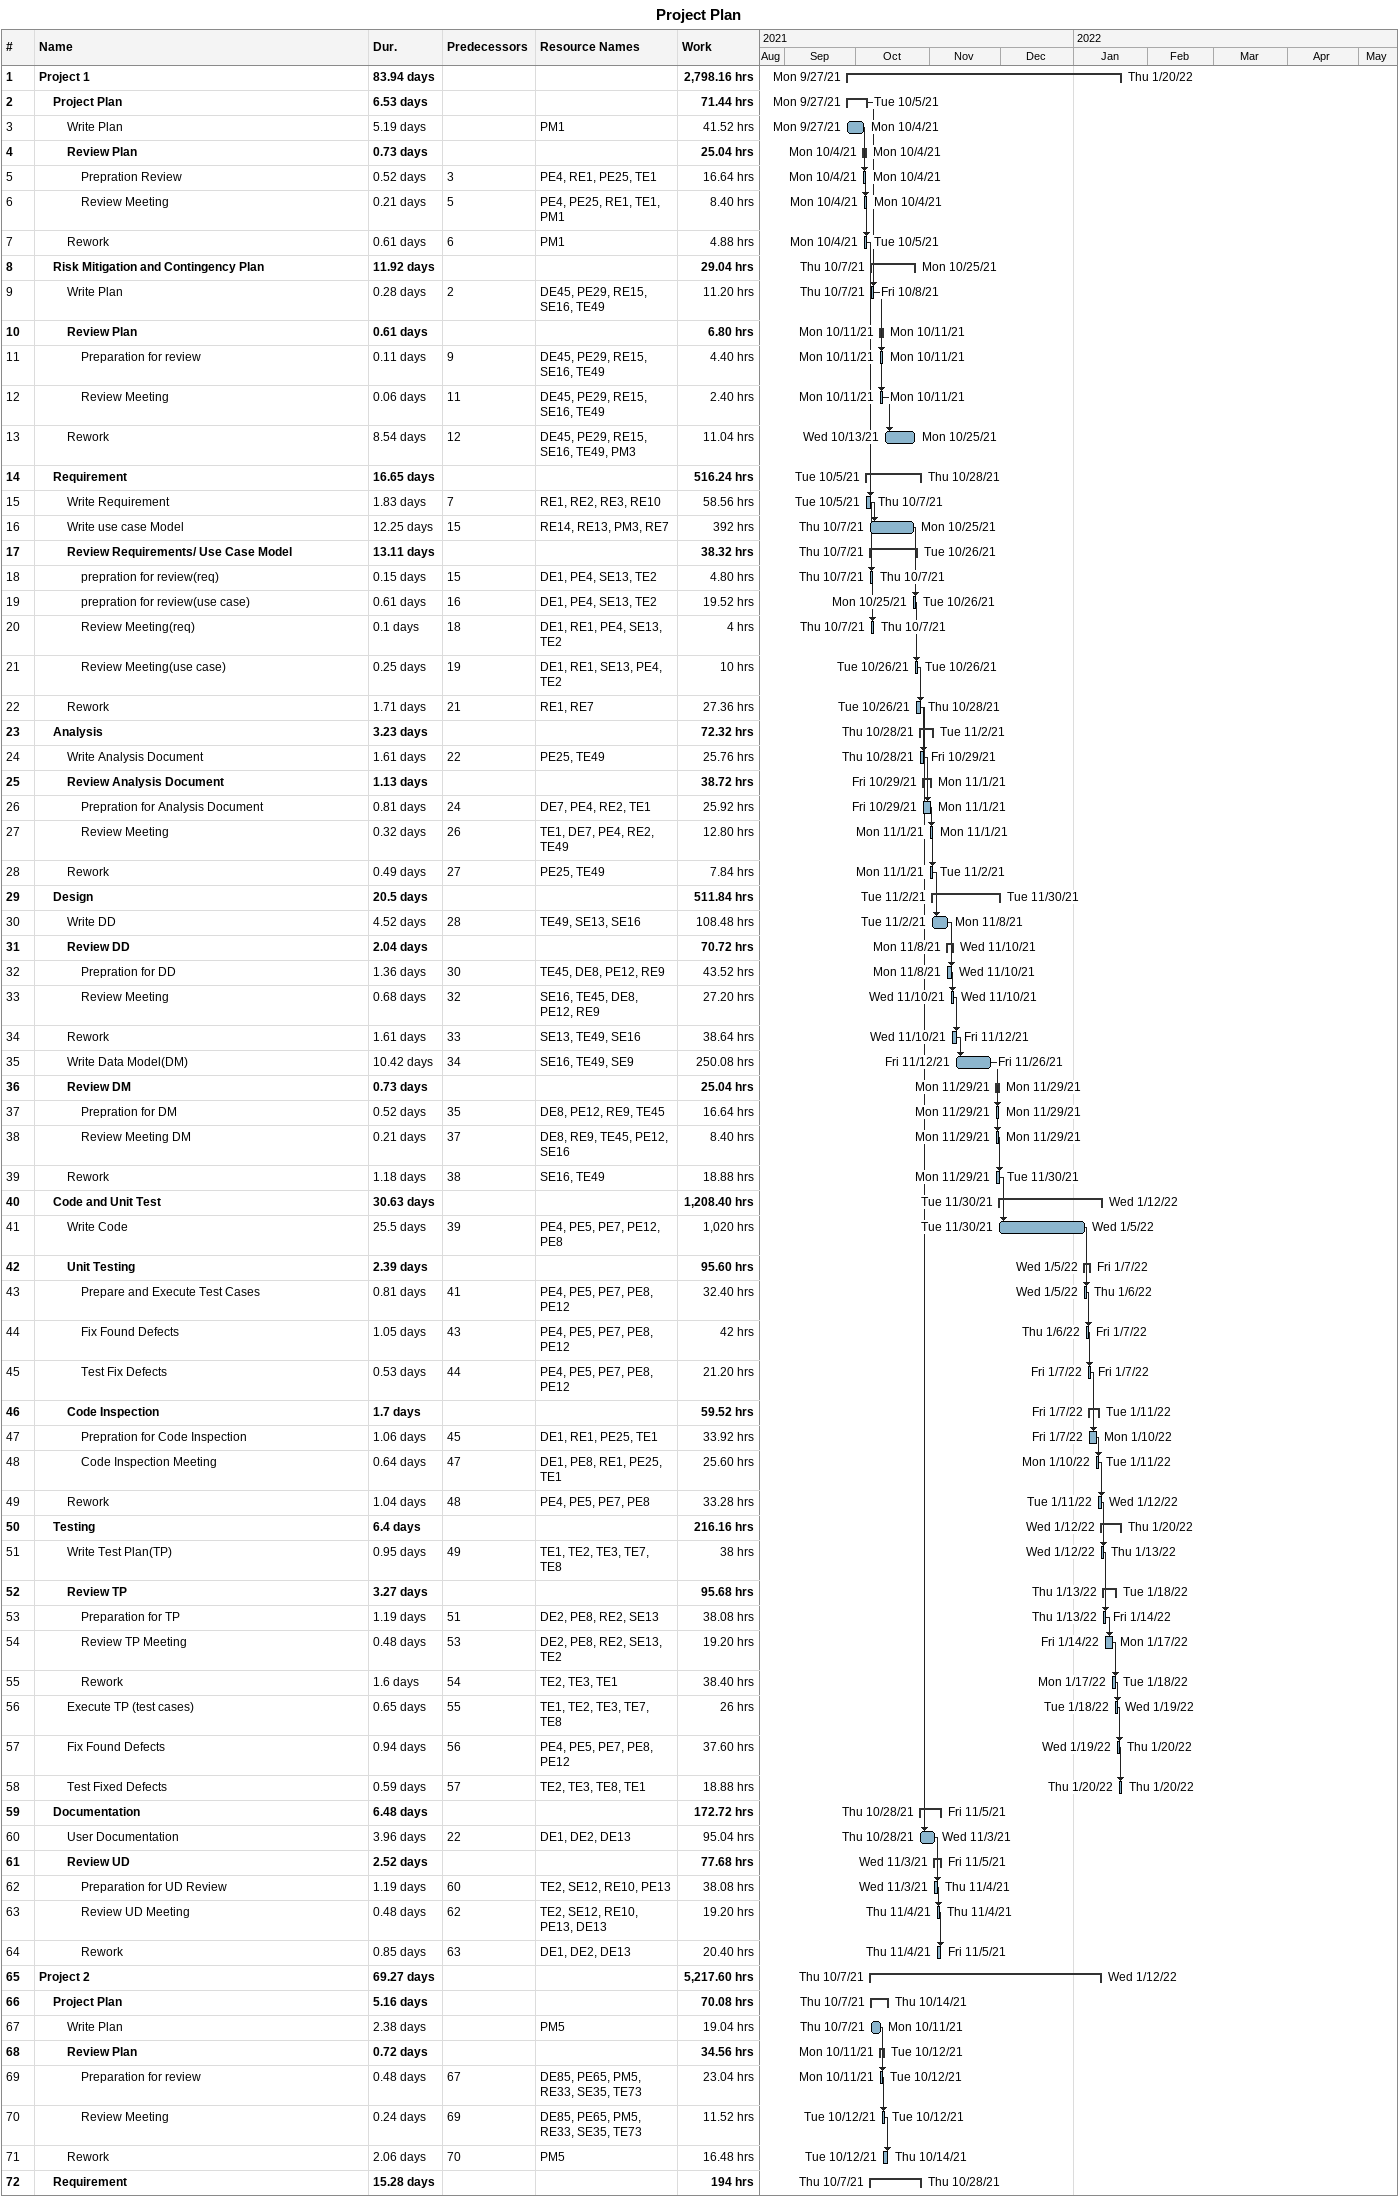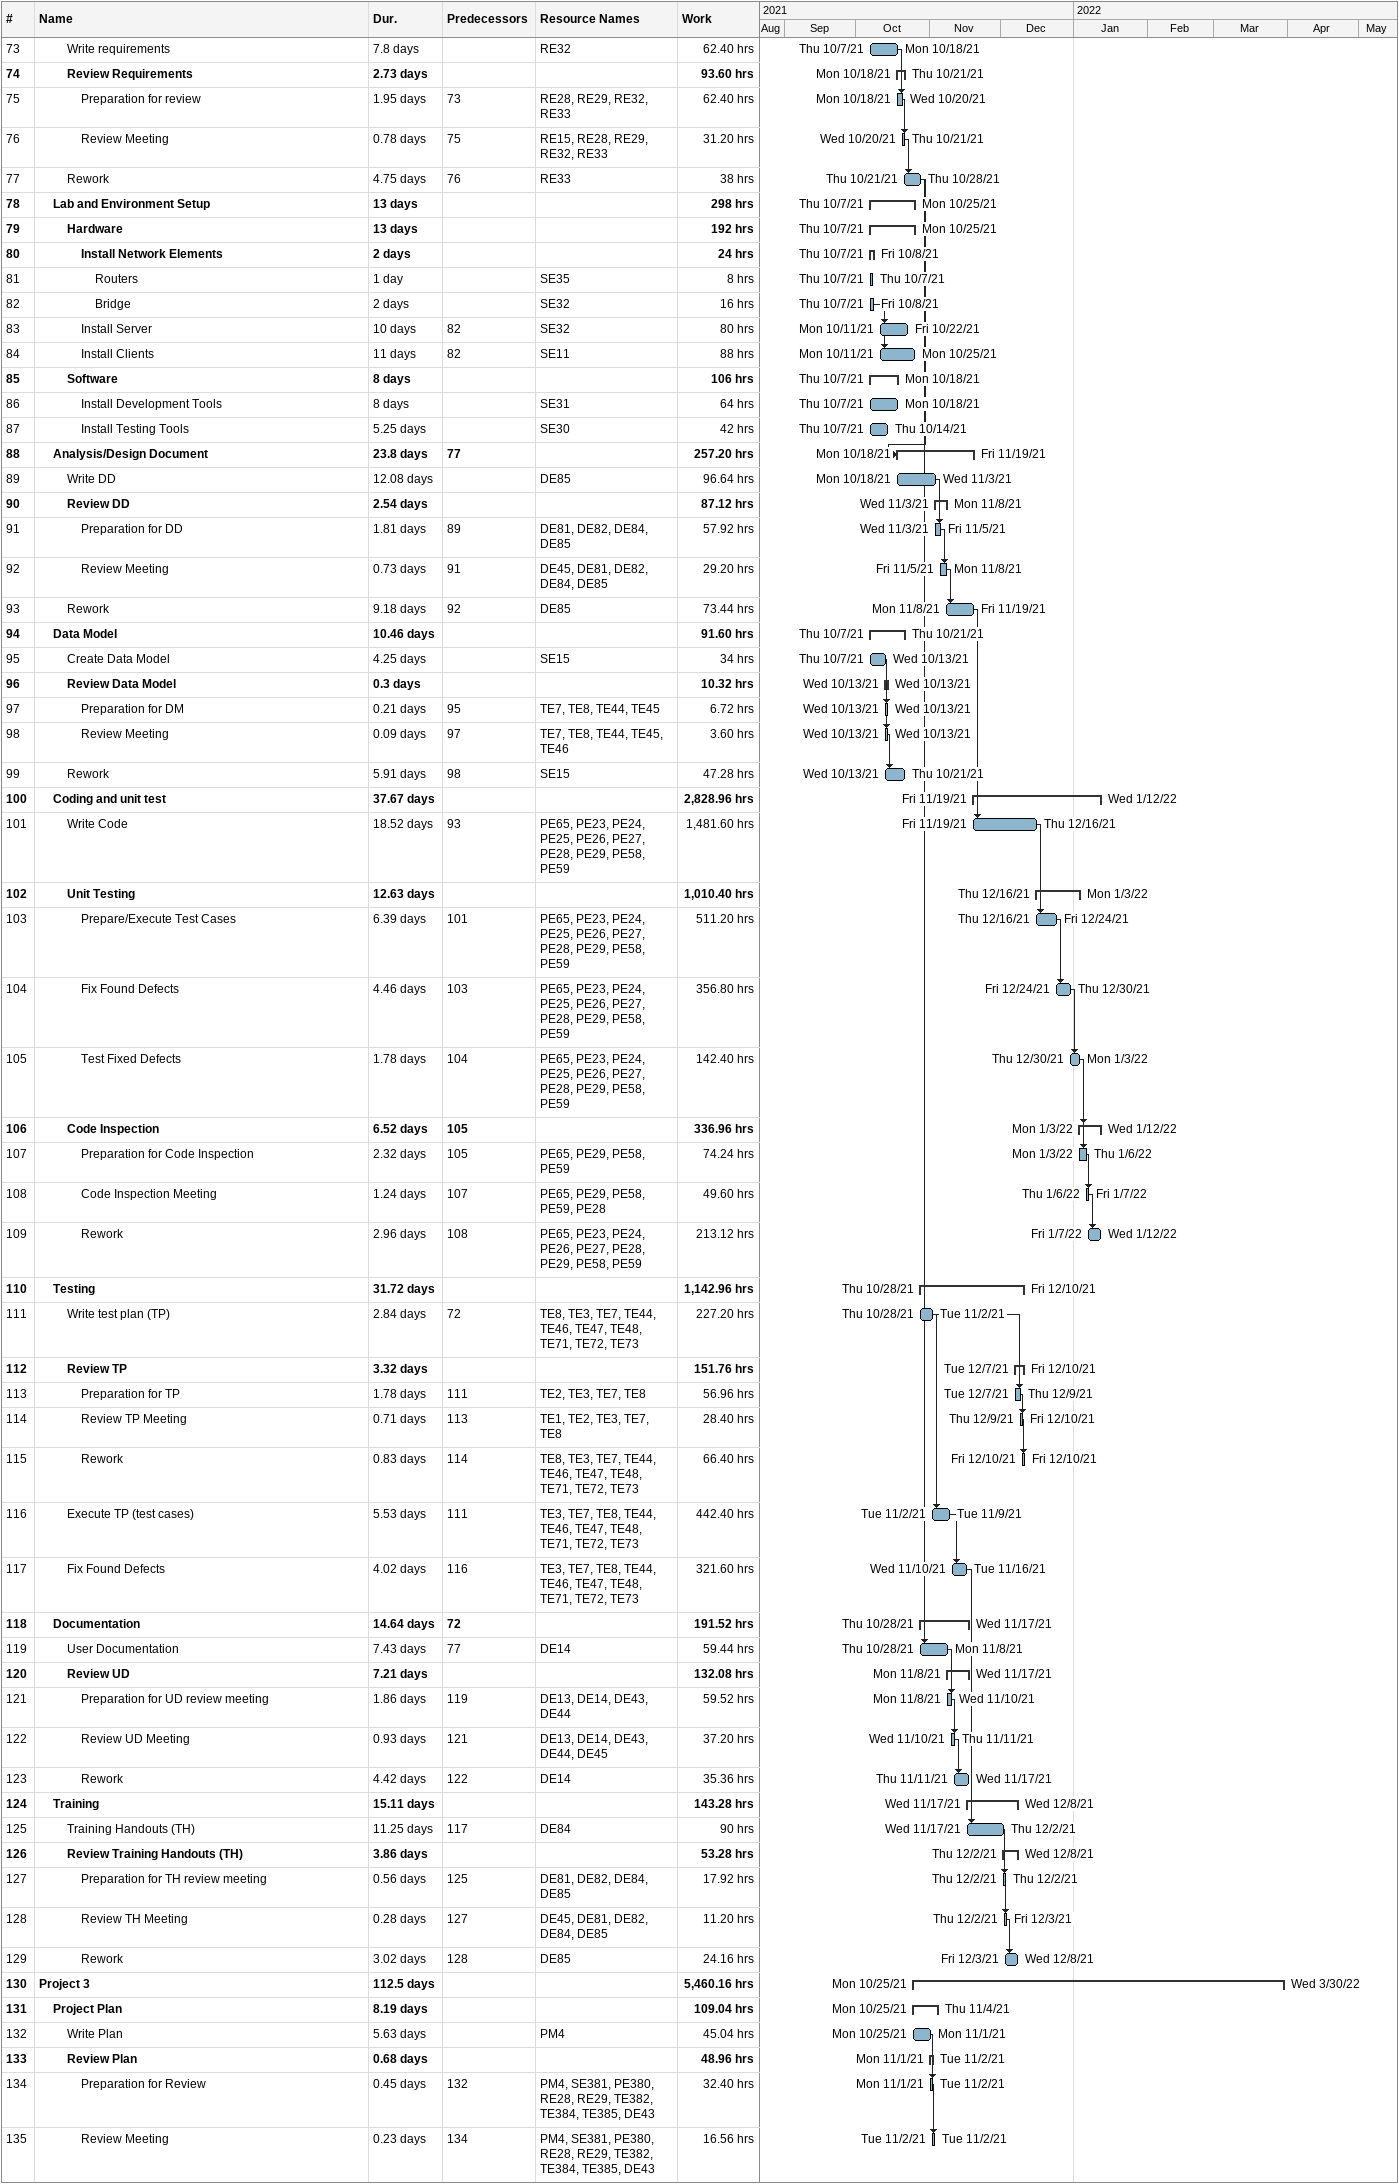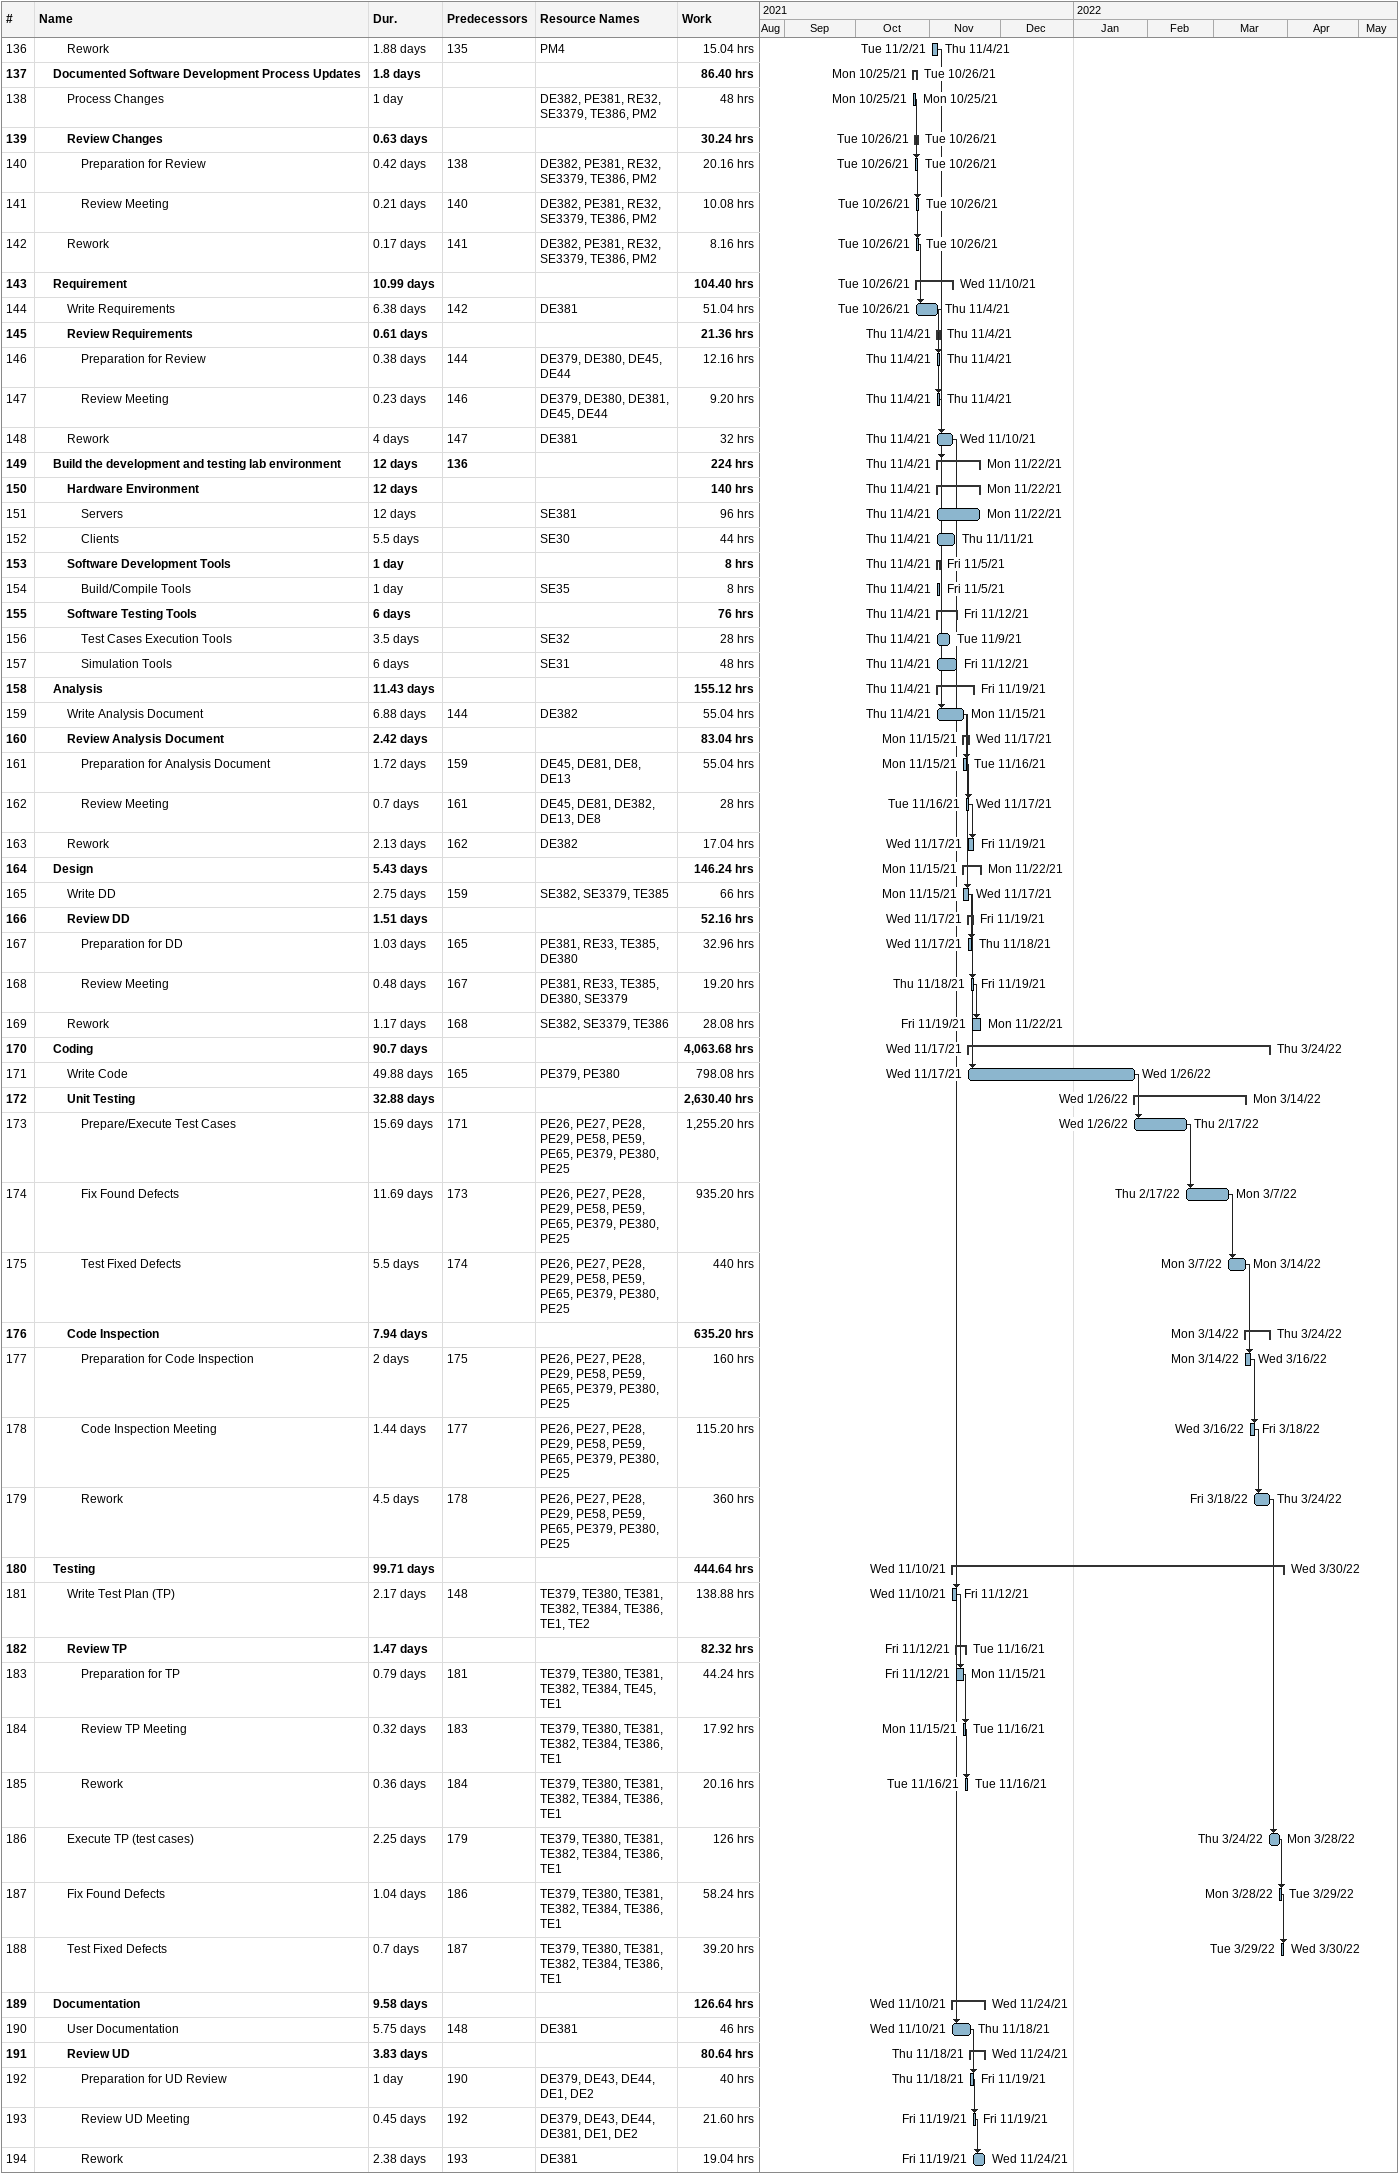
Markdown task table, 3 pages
Project Plan

| ID | Level | Task | Duration | Start | Finish | Predecessors | Resources | Work (h) |
|---|---|---|---|---|---|---|---|---|
| 1 | 1 | **Project 1** | 83.94d | 2021-09-27 | 2022-01-20 |  |  | 2798.16 |
| 2 | 2 | **Project Plan** | 6.53d | 2021-09-27 | 2021-10-05 |  |  | 71.44 |
| 3 | 3 | Write Plan | 5.19d | 2021-09-27 | 2021-10-04 |  | PM1 | 41.52 |
| 4 | 3 | **Review Plan** | 0.73d | 2021-10-04 | 2021-10-04 |  |  | 25.04 |
| 5 | 4 | Prepration Review | 0.52d | 2021-10-04 | 2021-10-04 | 3 | PE4, RE1, PE25, TE1 | 16.64 |
| 6 | 4 | Review Meeting | 0.21d | 2021-10-04 | 2021-10-04 | 5 | PE4, PE25, RE1, TE1, PM1 | 8.40 |
| 7 | 3 | Rework | 0.61d | 2021-10-04 | 2021-10-05 | 6 | PM1 | 4.88 |
| 8 | 2 | **Risk Mitigation and Contingency Plan** | 11.92d | 2021-10-07 | 2021-10-25 |  |  | 29.04 |
| 9 | 3 | Write Plan | 0.28d | 2021-10-07 | 2021-10-08 | 2 | DE45, PE29, RE15, SE16, TE49 | 11.20 |
| 10 | 3 | **Review Plan** | 0.61d | 2021-10-11 | 2021-10-11 |  |  | 6.80 |
| 11 | 4 | Preparation for review | 0.11d | 2021-10-11 | 2021-10-11 | 9 | DE45, PE29, RE15, SE16, TE49 | 4.40 |
| 12 | 4 | Review Meeting | 0.06d | 2021-10-11 | 2021-10-11 | 11 | DE45, PE29, RE15, SE16, TE49 | 2.40 |
| 13 | 3 | Rework | 8.54d | 2021-10-13 | 2021-10-25 | 12 | DE45, PE29, RE15, SE16, TE49, PM3 | 11.04 |
| 14 | 2 | **Requirement** | 16.65d | 2021-10-05 | 2021-10-28 |  |  | 516.24 |
| 15 | 3 | Write Requirement | 1.83d | 2021-10-05 | 2021-10-07 | 7 | RE1, RE2, RE3, RE10 | 58.56 |
| 16 | 3 | Write use case Model | 12.25d | 2021-10-07 | 2021-10-25 | 15 | RE14, RE13, PM3, RE7 | 392 |
| 17 | 3 | **Review Requirements/ Use Case Model** | 13.11d | 2021-10-07 | 2021-10-26 |  |  | 38.32 |
| 18 | 4 | prepration for review(req) | 0.15d | 2021-10-07 | 2021-10-07 | 15 | DE1, PE4, SE13, TE2 | 4.80 |
| 19 | 4 | prepration for review(use case) | 0.61d | 2021-10-25 | 2021-10-26 | 16 | DE1, PE4, SE13, TE2 | 19.52 |
| 20 | 4 | Review Meeting(req) | 0.1d | 2021-10-07 | 2021-10-07 | 18 | DE1, RE1, PE4, SE13, TE2 | 4 |
| 21 | 4 | Review Meeting(use case) | 0.25d | 2021-10-26 | 2021-10-26 | 19 | DE1, RE1, SE13, PE4, TE2 | 10 |
| 22 | 3 | Rework | 1.71d | 2021-10-26 | 2021-10-28 | 21 | RE1, RE7 | 27.36 |
| 23 | 2 | **Analysis** | 3.23d | 2021-10-28 | 2021-11-02 |  |  | 72.32 |
| 24 | 3 | Write Analysis Document | 1.61d | 2021-10-28 | 2021-10-29 | 22 | PE25, TE49 | 25.76 |
| 25 | 3 | **Review Analysis Document** | 1.13d | 2021-10-29 | 2021-11-01 |  |  | 38.72 |
| 26 | 4 | Prepration for Analysis Document | 0.81d | 2021-10-29 | 2021-11-01 | 24 | DE7, PE4, RE2, TE1 | 25.92 |
| 27 | 4 | Review Meeting | 0.32d | 2021-11-01 | 2021-11-01 | 26 | TE1, DE7, PE4, RE2, TE49 | 12.80 |
| 28 | 3 | Rework | 0.49d | 2021-11-01 | 2021-11-02 | 27 | PE25, TE49 | 7.84 |
| 29 | 2 | **Design** | 20.5d | 2021-11-02 | 2021-11-30 |  |  | 511.84 |
| 30 | 3 | Write DD | 4.52d | 2021-11-02 | 2021-11-08 | 28 | TE49, SE13, SE16 | 108.48 |
| 31 | 3 | **Review DD** | 2.04d | 2021-11-08 | 2021-11-10 |  |  | 70.72 |
| 32 | 4 | Prepration for DD | 1.36d | 2021-11-08 | 2021-11-10 | 30 | TE45, DE8, PE12, RE9 | 43.52 |
| 33 | 4 | Review Meeting | 0.68d | 2021-11-10 | 2021-11-10 | 32 | SE16, TE45, DE8, PE12, RE9 | 27.20 |
| 34 | 3 | Rework | 1.61d | 2021-11-10 | 2021-11-12 | 33 | SE13, TE49, SE16 | 38.64 |
| 35 | 3 | Write Data Model(DM) | 10.42d | 2021-11-12 | 2021-11-26 | 34 | SE16, TE49, SE9 | 250.08 |
| 36 | 3 | **Review DM** | 0.73d | 2021-11-29 | 2021-11-29 |  |  | 25.04 |
| 37 | 4 | Prepration for DM | 0.52d | 2021-11-29 | 2021-11-29 | 35 | DE8, PE12, RE9, TE45 | 16.64 |
| 38 | 4 | Review Meeting DM | 0.21d | 2021-11-29 | 2021-11-29 | 37 | DE8, RE9, TE45, PE12, SE16 | 8.40 |
| 39 | 3 | Rework | 1.18d | 2021-11-29 | 2021-11-30 | 38 | SE16, TE49 | 18.88 |
| 40 | 2 | **Code and Unit Test** | 30.63d | 2021-11-30 | 2022-01-12 |  |  | 1208.40 |
| 41 | 3 | Write Code | 25.5d | 2021-11-30 | 2022-01-05 | 39 | PE4, PE5, PE7, PE12, PE8 | 1020 |
| 42 | 3 | **Unit Testing** | 2.39d | 2022-01-05 | 2022-01-07 |  |  | 95.60 |
| 43 | 4 | Prepare and Execute Test Cases | 0.81d | 2022-01-05 | 2022-01-06 | 41 | PE4, PE5, PE7, PE8, PE12 | 32.40 |
| 44 | 4 | Fix Found Defects | 1.05d | 2022-01-06 | 2022-01-07 | 43 | PE4, PE5, PE7, PE8, PE12 | 42 |
| 45 | 4 | Test Fix Defects | 0.53d | 2022-01-07 | 2022-01-07 | 44 | PE4, PE5, PE7, PE8, PE12 | 21.20 |
| 46 | 3 | **Code Inspection** | 1.7d | 2022-01-07 | 2022-01-11 |  |  | 59.52 |
| 47 | 4 | Prepration for Code Inspection | 1.06d | 2022-01-07 | 2022-01-10 | 45 | DE1, RE1, PE25, TE1 | 33.92 |
| 48 | 4 | Code Inspection Meeting | 0.64d | 2022-01-10 | 2022-01-11 | 47 | DE1, PE8, RE1, PE25, TE1 | 25.60 |
| 49 | 3 | Rework | 1.04d | 2022-01-11 | 2022-01-12 | 48 | PE4, PE5, PE7, PE8 | 33.28 |
| 50 | 2 | **Testing** | 6.4d | 2022-01-12 | 2022-01-20 |  |  | 216.16 |
| 51 | 3 | Write Test Plan(TP) | 0.95d | 2022-01-12 | 2022-01-13 | 49 | TE1, TE2, TE3, TE7, TE8 | 38 |
| 52 | 3 | **Review TP** | 3.27d | 2022-01-13 | 2022-01-18 |  |  | 95.68 |
| 53 | 4 | Preparation for TP | 1.19d | 2022-01-13 | 2022-01-14 | 51 | DE2, PE8, RE2, SE13 | 38.08 |
| 54 | 4 | Review TP Meeting | 0.48d | 2022-01-14 | 2022-01-17 | 53 | DE2, PE8, RE2, SE13, TE2 | 19.20 |
| 55 | 4 | Rework | 1.6d | 2022-01-17 | 2022-01-18 | 54 | TE2, TE3, TE1 | 38.40 |
| 56 | 3 | Execute TP (test cases) | 0.65d | 2022-01-18 | 2022-01-19 | 55 | TE1, TE2, TE3, TE7, TE8 | 26 |
| 57 | 3 | Fix Found Defects | 0.94d | 2022-01-19 | 2022-01-20 | 56 | PE4, PE5, PE7, PE8, PE12 | 37.60 |
| 58 | 3 | Test Fixed Defects | 0.59d | 2022-01-20 | 2022-01-20 | 57 | TE2, TE3, TE8, TE1 | 18.88 |
| 59 | 2 | **Documentation** | 6.48d | 2021-10-28 | 2021-11-05 |  |  | 172.72 |
| 60 | 3 | User Documentation | 3.96d | 2021-10-28 | 2021-11-03 | 22 | DE1, DE2, DE13 | 95.04 |
| 61 | 3 | **Review UD** | 2.52d | 2021-11-03 | 2021-11-05 |  |  | 77.68 |
| 62 | 4 | Preparation for UD Review | 1.19d | 2021-11-03 | 2021-11-04 | 60 | TE2, SE12, RE10, PE13 | 38.08 |
| 63 | 4 | Review UD Meeting | 0.48d | 2021-11-04 | 2021-11-04 | 62 | TE2, SE12, RE10, PE13, DE13 | 19.20 |
| 64 | 4 | Rework | 0.85d | 2021-11-04 | 2021-11-05 | 63 | DE1, DE2, DE13 | 20.40 |
| 65 | 1 | **Project 2** | 69.27d | 2021-10-07 | 2022-01-12 |  |  | 5217.60 |
| 66 | 2 | **Project Plan** | 5.16d | 2021-10-07 | 2021-10-14 |  |  | 70.08 |
| 67 | 3 | Write Plan | 2.38d | 2021-10-07 | 2021-10-11 |  | PM5 | 19.04 |
| 68 | 3 | **Review Plan** | 0.72d | 2021-10-11 | 2021-10-12 |  |  | 34.56 |
| 69 | 4 | Preparation for review | 0.48d | 2021-10-11 | 2021-10-12 | 67 | DE85, PE65, PM5, RE33, SE35, TE73 | 23.04 |
| 70 | 4 | Review Meeting | 0.24d | 2021-10-12 | 2021-10-12 | 69 | DE85, PE65, PM5, RE33, SE35, TE73 | 11.52 |
| 71 | 3 | Rework | 2.06d | 2021-10-12 | 2021-10-14 | 70 | PM5 | 16.48 |
| 72 | 2 | **Requirement** | 15.28d | 2021-10-07 | 2021-10-28 |  |  | 194 |
| 73 | 3 | Write requirements | 7.8d | 2021-10-07 | 2021-10-18 |  | RE32 | 62.40 |
| 74 | 3 | **Review Requirements** | 2.73d | 2021-10-18 | 2021-10-21 |  |  | 93.60 |
| 75 | 4 | Preparation for review | 1.95d | 2021-10-18 | 2021-10-20 | 73 | RE28, RE29, RE32, RE33 | 62.40 |
| 76 | 4 | Review Meeting | 0.78d | 2021-10-20 | 2021-10-21 | 75 | RE15, RE28, RE29, RE32, RE33 | 31.20 |
| 77 | 3 | Rework | 4.75d | 2021-10-21 | 2021-10-28 | 76 | RE33 | 38 |
| 78 | 2 | **Lab and Environment Setup** | 13d | 2021-10-07 | 2021-10-25 |  |  | 298 |
| 79 | 3 | **Hardware** | 13d | 2021-10-07 | 2021-10-25 |  |  | 192 |
| 80 | 4 | **Install Network Elements** | 2d | 2021-10-07 | 2021-10-08 |  |  | 24 |
| 81 | 5 | Routers | 1d | 2021-10-07 | 2021-10-07 |  | SE35 | 8 |
| 82 | 5 | Bridge | 2d | 2021-10-07 | 2021-10-08 |  | SE32 | 16 |
| 83 | 4 | Install Server | 10d | 2021-10-11 | 2021-10-22 | 82 | SE32 | 80 |
| 84 | 4 | Install Clients | 11d | 2021-10-11 | 2021-10-25 | 82 | SE11 | 88 |
| 85 | 3 | **Software** | 8d | 2021-10-07 | 2021-10-18 |  |  | 106 |
| 86 | 4 | Install Development Tools | 8d | 2021-10-07 | 2021-10-18 |  | SE31 | 64 |
| 87 | 4 | Install Testing Tools | 5.25d | 2021-10-07 | 2021-10-14 |  | SE30 | 42 |
| 88 | 2 | **Analysis/Design Document** | 23.8d | 2021-10-18 | 2021-11-19 | 77 |  | 257.20 |
| 89 | 3 | Write DD | 12.08d | 2021-10-18 | 2021-11-03 |  | DE85 | 96.64 |
| 90 | 3 | **Review DD** | 2.54d | 2021-11-03 | 2021-11-08 |  |  | 87.12 |
| 91 | 4 | Preparation for DD | 1.81d | 2021-11-03 | 2021-11-05 | 89 | DE81, DE82, DE84, DE85 | 57.92 |
| 92 | 4 | Review Meeting | 0.73d | 2021-11-05 | 2021-11-08 | 91 | DE45, DE81, DE82, DE84, DE85 | 29.20 |
| 93 | 3 | Rework | 9.18d | 2021-11-08 | 2021-11-19 | 92 | DE85 | 73.44 |
| 94 | 2 | **Data Model** | 10.46d | 2021-10-07 | 2021-10-21 |  |  | 91.60 |
| 95 | 3 | Create Data Model | 4.25d | 2021-10-07 | 2021-10-13 |  | SE15 | 34 |
| 96 | 3 | **Review Data Model** | 0.3d | 2021-10-13 | 2021-10-13 |  |  | 10.32 |
| 97 | 4 | Preparation for DM | 0.21d | 2021-10-13 | 2021-10-13 | 95 | TE7, TE8, TE44, TE45 | 6.72 |
| 98 | 4 | Review Meeting | 0.09d | 2021-10-13 | 2021-10-13 | 97 | TE7, TE8, TE44, TE45, TE46 | 3.60 |
| 99 | 3 | Rework | 5.91d | 2021-10-13 | 2021-10-21 | 98 | SE15 | 47.28 |
| 100 | 2 | **Coding and unit test** | 37.67d | 2021-11-19 | 2022-01-12 |  |  | 2828.96 |
| 101 | 3 | Write Code | 18.52d | 2021-11-19 | 2021-12-16 | 93 | PE65, PE23, PE24, PE25, PE26, PE27, PE28, PE29, PE58, PE59 | 1481.60 |
| 102 | 3 | **Unit Testing** | 12.63d | 2021-12-16 | 2022-01-03 |  |  | 1010.40 |
| 103 | 4 | Prepare/Execute Test Cases | 6.39d | 2021-12-16 | 2021-12-24 | 101 | PE65, PE23, PE24, PE25, PE26, PE27, PE28, PE29, PE58, PE59 | 511.20 |
| 104 | 4 | Fix Found Defects | 4.46d | 2021-12-24 | 2021-12-30 | 103 | PE65, PE23, PE24, PE25, PE26, PE27, PE28, PE29, PE58, PE59 | 356.80 |
| 105 | 4 | Test Fixed Defects | 1.78d | 2021-12-30 | 2022-01-03 | 104 | PE65, PE23, PE24, PE25, PE26, PE27, PE28, PE29, PE58, PE59 | 142.40 |
| 106 | 3 | **Code Inspection** | 6.52d | 2022-01-03 | 2022-01-12 | 105 |  | 336.96 |
| 107 | 4 | Preparation for Code Inspection | 2.32d | 2022-01-03 | 2022-01-06 | 105 | PE65, PE29, PE58, PE59 | 74.24 |
| 108 | 4 | Code Inspection Meeting | 1.24d | 2022-01-06 | 2022-01-07 | 107 | PE65, PE29, PE58, PE59, PE28 | 49.60 |
| 109 | 4 | Rework | 2.96d | 2022-01-07 | 2022-01-12 | 108 | PE65, PE23, PE24, PE26, PE27, PE28, PE29, PE58, PE59 | 213.12 |
| 110 | 2 | **Testing** | 31.72d | 2021-10-28 | 2021-12-10 |  |  | 1142.96 |
| 111 | 3 | Write test plan (TP) | 2.84d | 2021-10-28 | 2021-11-02 | 72 | TE8, TE3, TE7, TE44, TE46, TE47, TE48, TE71, TE72, TE73 | 227.20 |
| 112 | 3 | **Review TP** | 3.32d | 2021-12-07 | 2021-12-10 |  |  | 151.76 |
| 113 | 4 | Preparation for TP | 1.78d | 2021-12-07 | 2021-12-09 | 111 | TE2, TE3, TE7, TE8 | 56.96 |
| 114 | 4 | Review TP Meeting | 0.71d | 2021-12-09 | 2021-12-10 | 113 | TE1, TE2, TE3, TE7, TE8 | 28.40 |
| 115 | 4 | Rework | 0.83d | 2021-12-10 | 2021-12-10 | 114 | TE8, TE3, TE7, TE44, TE46, TE47, TE48, TE71, TE72, TE73 | 66.40 |
| 116 | 3 | Execute TP (test cases) | 5.53d | 2021-11-02 | 2021-11-09 | 111 | TE3, TE7, TE8, TE44, TE46, TE47, TE48, TE71, TE72, TE73 | 442.40 |
| 117 | 3 | Fix Found Defects | 4.02d | 2021-11-10 | 2021-11-16 | 116 | TE3, TE7, TE8, TE44, TE46, TE47, TE48, TE71, TE72, TE73 | 321.60 |
| 118 | 2 | **Documentation** | 14.64d | 2021-10-28 | 2021-11-17 | 72 |  | 191.52 |
| 119 | 3 | User Documentation | 7.43d | 2021-10-28 | 2021-11-08 | 77 | DE14 | 59.44 |
| 120 | 3 | **Review UD** | 7.21d | 2021-11-08 | 2021-11-17 |  |  | 132.08 |
| 121 | 4 | Preparation for UD review meeting | 1.86d | 2021-11-08 | 2021-11-10 | 119 | DE13, DE14, DE43, DE44 | 59.52 |
| 122 | 4 | Review UD Meeting | 0.93d | 2021-11-10 | 2021-11-11 | 121 | DE13, DE14, DE43, DE44, DE45 | 37.20 |
| 123 | 4 | Rework | 4.42d | 2021-11-11 | 2021-11-17 | 122 | DE14 | 35.36 |
| 124 | 2 | **Training** | 15.11d | 2021-11-17 | 2021-12-08 |  |  | 143.28 |
| 125 | 3 | Training Handouts (TH) | 11.25d | 2021-11-17 | 2021-12-02 | 117 | DE84 | 90 |
| 126 | 3 | **Review Training Handouts (TH)** | 3.86d | 2021-12-02 | 2021-12-08 |  |  | 53.28 |
| 127 | 4 | Preparation for TH review meeting | 0.56d | 2021-12-02 | 2021-12-02 | 125 | DE81, DE82, DE84, DE85 | 17.92 |
| 128 | 4 | Review TH Meeting | 0.28d | 2021-12-02 | 2021-12-03 | 127 | DE45, DE81, DE82, DE84, DE85 | 11.20 |
| 129 | 4 | Rework | 3.02d | 2021-12-03 | 2021-12-08 | 128 | DE85 | 24.16 |
| 130 | 1 | **Project 3** | 112.5d | 2021-10-25 | 2022-03-30 |  |  | 5460.16 |
| 131 | 2 | **Project Plan** | 8.19d | 2021-10-25 | 2021-11-04 |  |  | 109.04 |
| 132 | 3 | Write Plan | 5.63d | 2021-10-25 | 2021-11-01 |  | PM4 | 45.04 |
| 133 | 3 | **Review Plan** | 0.68d | 2021-11-01 | 2021-11-02 |  |  | 48.96 |
| 134 | 4 | Preparation for Review | 0.45d | 2021-11-01 | 2021-11-02 | 132 | PM4, SE381, PE380, RE28, RE29, TE382, TE384, TE385, DE43 | 32.40 |
| 135 | 4 | Review Meeting | 0.23d | 2021-11-02 | 2021-11-02 | 134 | PM4, SE381, PE380, RE28, RE29, TE382, TE384, TE385, DE43 | 16.56 |
| 136 | 3 | Rework | 1.88d | 2021-11-02 | 2021-11-04 | 135 | PM4 | 15.04 |
| 137 | 2 | **Documented Software Development Process Updates** | 1.8d | 2021-10-25 | 2021-10-26 |  |  | 86.40 |
| 138 | 3 | Process Changes | 1d | 2021-10-25 | 2021-10-25 |  | DE382, PE381, RE32, SE3379, TE386, PM2 | 48 |
| 139 | 3 | **Review Changes** | 0.63d | 2021-10-26 | 2021-10-26 |  |  | 30.24 |
| 140 | 4 | Preparation for Review | 0.42d | 2021-10-26 | 2021-10-26 | 138 | DE382, PE381, RE32, SE3379, TE386, PM2 | 20.16 |
| 141 | 4 | Review Meeting | 0.21d | 2021-10-26 | 2021-10-26 | 140 | DE382, PE381, RE32, SE3379, TE386, PM2 | 10.08 |
| 142 | 3 | Rework | 0.17d | 2021-10-26 | 2021-10-26 | 141 | DE382, PE381, RE32, SE3379, TE386, PM2 | 8.16 |
| 143 | 2 | **Requirement** | 10.99d | 2021-10-26 | 2021-11-10 |  |  | 104.40 |
| 144 | 3 | Write Requirements | 6.38d | 2021-10-26 | 2021-11-04 | 142 | DE381 | 51.04 |
| 145 | 3 | **Review Requirements** | 0.61d | 2021-11-04 | 2021-11-04 |  |  | 21.36 |
| 146 | 4 | Preparation for Review | 0.38d | 2021-11-04 | 2021-11-04 | 144 | DE379, DE380, DE45, DE44 | 12.16 |
| 147 | 4 | Review Meeting | 0.23d | 2021-11-04 | 2021-11-04 | 146 | DE379, DE380, DE381, DE45, DE44 | 9.20 |
| 148 | 3 | Rework | 4d | 2021-11-04 | 2021-11-10 | 147 | DE381 | 32 |
| 149 | 2 | **Build the development and testing lab environment** | 12d | 2021-11-04 | 2021-11-22 | 136 |  | 224 |
| 150 | 3 | **Hardware Environment** | 12d | 2021-11-04 | 2021-11-22 |  |  | 140 |
| 151 | 4 | Servers | 12d | 2021-11-04 | 2021-11-22 |  | SE381 | 96 |
| 152 | 4 | Clients | 5.5d | 2021-11-04 | 2021-11-11 |  | SE30 | 44 |
| 153 | 3 | **Software Development Tools** | 1d | 2021-11-04 | 2021-11-05 |  |  | 8 |
| 154 | 4 | Build/Compile Tools | 1d | 2021-11-04 | 2021-11-05 |  | SE35 | 8 |
| 155 | 3 | **Software Testing Tools** | 6d | 2021-11-04 | 2021-11-12 |  |  | 76 |
| 156 | 4 | Test Cases Execution Tools | 3.5d | 2021-11-04 | 2021-11-09 |  | SE32 | 28 |
| 157 | 4 | Simulation Tools | 6d | 2021-11-04 | 2021-11-12 |  | SE31 | 48 |
| 158 | 2 | **Analysis** | 11.43d | 2021-11-04 | 2021-11-19 |  |  | 155.12 |
| 159 | 3 | Write Analysis Document | 6.88d | 2021-11-04 | 2021-11-15 | 144 | DE382 | 55.04 |
| 160 | 3 | **Review Analysis Document** | 2.42d | 2021-11-15 | 2021-11-17 |  |  | 83.04 |
| 161 | 4 | Preparation for Analysis Document | 1.72d | 2021-11-15 | 2021-11-16 | 159 | DE45, DE81, DE8, DE13 | 55.04 |
| 162 | 4 | Review Meeting | 0.7d | 2021-11-16 | 2021-11-17 | 161 | DE45, DE81, DE382, DE13, DE8 | 28 |
| 163 | 3 | Rework | 2.13d | 2021-11-17 | 2021-11-19 | 162 | DE382 | 17.04 |
| 164 | 2 | **Design** | 5.43d | 2021-11-15 | 2021-11-22 |  |  | 146.24 |
| 165 | 3 | Write DD | 2.75d | 2021-11-15 | 2021-11-17 | 159 | SE382, SE3379, TE385 | 66 |
| 166 | 3 | **Review DD** | 1.51d | 2021-11-17 | 2021-11-19 |  |  | 52.16 |
| 167 | 4 | Preparation for DD | 1.03d | 2021-11-17 | 2021-11-18 | 165 | PE381, RE33, TE385, DE380 | 32.96 |
| 168 | 4 | Review Meeting | 0.48d | 2021-11-18 | 2021-11-19 | 167 | PE381, RE33, TE385, DE380, SE3379 | 19.20 |
| 169 | 3 | Rework | 1.17d | 2021-11-19 | 2021-11-22 | 168 | SE382, SE3379, TE386 | 28.08 |
| 170 | 2 | **Coding** | 90.7d | 2021-11-17 | 2022-03-24 |  |  | 4063.68 |
| 171 | 3 | Write Code | 49.88d | 2021-11-17 | 2022-01-26 | 165 | PE379, PE380 | 798.08 |
| 172 | 3 | **Unit Testing** | 32.88d | 2022-01-26 | 2022-03-14 |  |  | 2630.40 |
| 173 | 4 | Prepare/Execute Test Cases | 15.69d | 2022-01-26 | 2022-02-17 | 171 | PE26, PE27, PE28, PE29, PE58, PE59, PE65, PE379, PE380, PE25 | 1255.20 |
| 174 | 4 | Fix Found Defects | 11.69d | 2022-02-17 | 2022-03-07 | 173 | PE26, PE27, PE28, PE29, PE58, PE59, PE65, PE379, PE380, PE25 | 935.20 |
| 175 | 4 | Test Fixed Defects | 5.5d | 2022-03-07 | 2022-03-14 | 174 | PE26, PE27, PE28, PE29, PE58, PE59, PE65, PE379, PE380, PE25 | 440 |
| 176 | 3 | **Code Inspection** | 7.94d | 2022-03-14 | 2022-03-24 |  |  | 635.20 |
| 177 | 4 | Preparation for Code Inspection | 2d | 2022-03-14 | 2022-03-16 | 175 | PE26, PE27, PE28, PE29, PE58, PE59, PE65, PE379, PE380, PE25 | 160 |
| 178 | 4 | Code Inspection Meeting | 1.44d | 2022-03-16 | 2022-03-18 | 177 | PE26, PE27, PE28, PE29, PE58, PE59, PE65, PE379, PE380, PE25 | 115.20 |
| 179 | 4 | Rework | 4.5d | 2022-03-18 | 2022-03-24 | 178 | PE26, PE27, PE28, PE29, PE58, PE59, PE65, PE379, PE380, PE25 | 360 |
| 180 | 2 | **Testing** | 99.71d | 2021-11-10 | 2022-03-30 |  |  | 444.64 |
| 181 | 3 | Write Test Plan (TP) | 2.17d | 2021-11-10 | 2021-11-12 | 148 | TE379, TE380, TE381, TE382, TE384, TE386, TE1, TE2 | 138.88 |
| 182 | 3 | **Review TP** | 1.47d | 2021-11-12 | 2021-11-16 |  |  | 82.32 |
| 183 | 4 | Preparation for TP | 0.79d | 2021-11-12 | 2021-11-15 | 181 | TE379, TE380, TE381, TE382, TE384, TE45, TE1 | 44.24 |
| 184 | 4 | Review TP Meeting | 0.32d | 2021-11-15 | 2021-11-16 | 183 | TE379, TE380, TE381, TE382, TE384, TE386, TE1 | 17.92 |
| 185 | 4 | Rework | 0.36d | 2021-11-16 | 2021-11-16 | 184 | TE379, TE380, TE381, TE382, TE384, TE386, TE1 | 20.16 |
| 186 | 3 | Execute TP (test cases) | 2.25d | 2022-03-24 | 2022-03-28 | 179 | TE379, TE380, TE381, TE382, TE384, TE386, TE1 | 126 |
| 187 | 3 | Fix Found Defects | 1.04d | 2022-03-28 | 2022-03-29 | 186 | TE379, TE380, TE381, TE382, TE384, TE386, TE1 | 58.24 |
| 188 | 3 | Test Fixed Defects | 0.7d | 2022-03-29 | 2022-03-30 | 187 | TE379, TE380, TE381, TE382, TE384, TE386, TE1 | 39.20 |
| 189 | 2 | **Documentation** | 9.58d | 2021-11-10 | 2021-11-24 |  |  | 126.64 |
| 190 | 3 | User Documentation | 5.75d | 2021-11-10 | 2021-11-18 | 148 | DE381 | 46 |
| 191 | 3 | **Review UD** | 3.83d | 2021-11-18 | 2021-11-24 |  |  | 80.64 |
| 192 | 4 | Preparation for UD Review | 1d | 2021-11-18 | 2021-11-19 | 190 | DE379, DE43, DE44, DE1, DE2 | 40 |
| 193 | 4 | Review UD Meeting | 0.45d | 2021-11-19 | 2021-11-19 | 192 | DE379, DE43, DE44, DE381, DE1, DE2 | 21.60 |
| 194 | 4 | Rework | 2.38d | 2021-11-19 | 2021-11-24 | 193 | DE381 | 19.04 |
